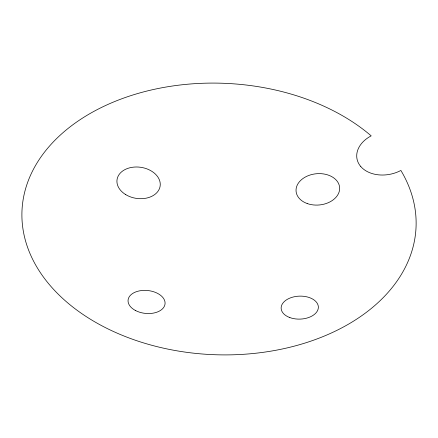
<?xml version="1.0" encoding="UTF-8"?>
<svg xmlns="http://www.w3.org/2000/svg" width="438" height="438" viewBox="0 0 438 438"><rect width="100%" height="100%" fill="white"/><g stroke="black" fill="none" stroke-linecap="round" stroke-linejoin="round"><path stroke-width="0.66" d="M360.764 166.522A29.466 21.462 -11.2 0 0 400.885 170.448A197.199 135.785 2.3 0 1 213.092 354.654A197.199 135.785 2.3 0 1 42.043 155.435A197.199 135.785 2.3 0 1 371.189 135.862A29.466 21.462 -11.2 0 0 360.764 166.522M289.814 317.561A18.62 11.492 -2 0 0 318.349 307.673A18.62 11.492 -2 0 0 291.095 297.632A18.62 11.492 -2 0 0 289.814 317.561M135.49 310.515A18.577 11.492 5.8 0 0 164.956 304.476A18.577 11.492 5.8 0 0 139.246 290.914A18.577 11.492 5.8 0 0 135.49 310.515M125.706 194.609A21.79 15.697 8.6 0 0 160.127 186.172A21.79 15.697 8.6 0 0 129.938 167.754A21.79 15.697 8.6 0 0 125.706 194.609M307.191 203.539A21.862 15.686 -5.2 0 0 339.664 188.203A21.862 15.686 -5.2 0 0 306.693 176.339A21.862 15.686 -5.2 0 0 307.191 203.539"/></g></svg>
